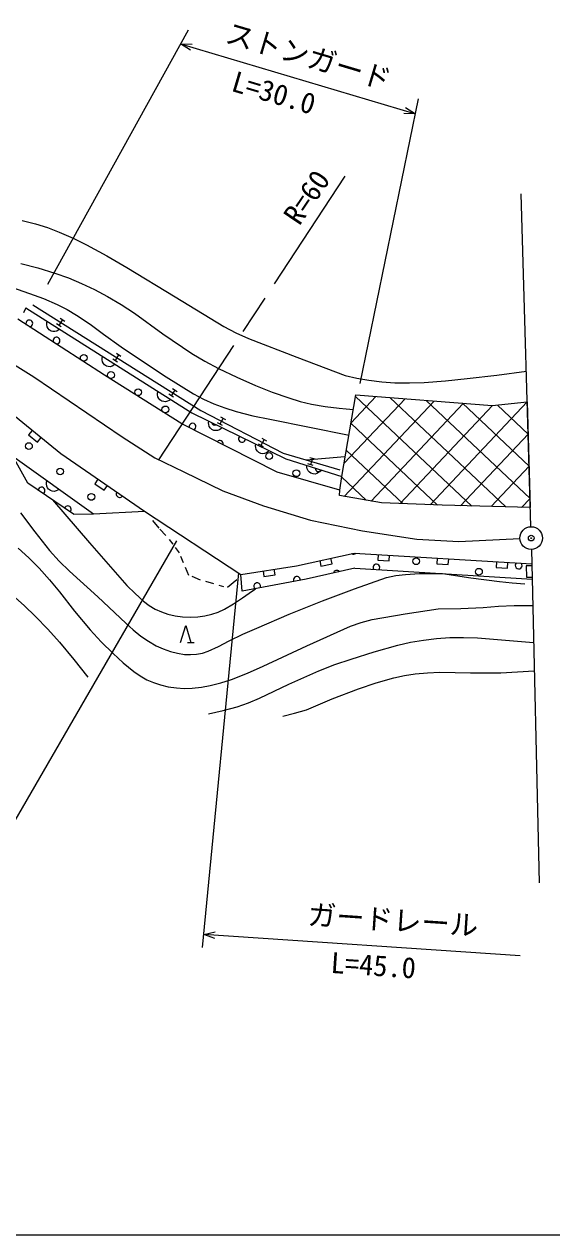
# Model space of a CAD drawing. Units: millimetres, scale not verified. Extents: x 40000 to 680000, y 20000 to 380000.
# Drawn here: x 317618 to 363984, y 205000 to 311326 of the extents above; entities that cross this region are included whole.
import ezdxf
from ezdxf.enums import TextEntityAlignment as Align

# ---------------------------------------------------------------- set-up
doc = ezdxf.new("R2010")
doc.units = ezdxf.units.MM
doc.header["$LTSCALE"] = 1000
doc.header["$PDMODE"] = 32
doc.header["$PDSIZE"] = 500
doc.linetypes.add('CHAIN', pattern=[18.5, 12, -1.5, 3.5, -1.5])
for name, color, linetype, lineweight in [('M-BGD', 7, 'Continuous', 25), ('M-BMK', 2, 'CHAIN', 13), ('M-BMK-HTXT', 7, 'Continuous', 13), ('M-BMK-LINE', 30, 'Continuous', 25), ('M-BMK-SRVR', 3, 'Continuous', 25), ('M-SUV', 7, 'Continuous', 13)]:
    doc.layers.add(name, color=color, linetype=linetype, lineweight=lineweight)
doc.layers.add('M-OTRS', color=6, linetype='Continuous')
doc.styles.add('ＭＳ ゴシック', font='')
doc.styles.get('ＭＳ ゴシック').set_extended_font_data('MS Gothic')

msp = doc.modelspace()

# ---------------------------------------------------------------- linework, layer by layer
at = {"layer": 'M-BGD'}
for p, q in [((317449, 294098), (318600, 293802)), ((318600, 293802), (319654, 293467)), ((319654, 293467), (320697, 293071)), ((320697, 293071), (321913, 292538)), ((321913, 292538), (323107, 291949)), ((323107, 291949), (324877, 290981)), ((317313, 290320), (318824, 289918)), ((324877, 290981), (326626, 289956)), ((318824, 289918), (320324, 289457)), ((320324, 289457), (321498, 289037)), ((326626, 289956), (330890, 287378)), ((316493, 288238), (318098, 287686)), ((321498, 289037), (322649, 288562)), ((322649, 288562), (323806, 288015)), ((318098, 287686), (319318, 287224)), ((319318, 287224), (320521, 286705)), ((323806, 288015), (324938, 287415)), ((324938, 287415), (326145, 286702)), ((330890, 287378), (335153, 284784)), ((317758, 286427), (317544, 285983)), ((317758, 286427), (332360, 277198)), ((318366, 286679), (333155, 277396)), ((320521, 286705), (321384, 286271)), ((321384, 286271), (322218, 285785)), ((326145, 286702), (327322, 285938)), ((324672, 280487), (317045, 285415)), ((319602, 284935), (319604, 285084)), ((319604, 285084), (319642, 285236)), ((320876, 284749), (320467, 285006)), ((320990, 285386), (320671, 284877)), ((320786, 285514), (321195, 285257)), ((322218, 285785), (323420, 284978)), ((323420, 284978), (324598, 284115)), ((327322, 285938), (329814, 284142)), ((319633, 284746), (319602, 284935)), ((319712, 284604), (319633, 284746)), ((319817, 284484), (319712, 284604)), ((319987, 284376), (319817, 284484)), ((320140, 284333), (319987, 284376)), ((320303, 284322), (320140, 284333)), ((320484, 284377), (320303, 284322)), ((320617, 284443), (320484, 284377)), ((320741, 284541), (320617, 284443)), ((324598, 284115), (326149, 282981)), ((329814, 284142), (332340, 282397)), ((335153, 284784), (336224, 284233)), ((336224, 284233), (337323, 283736)), ((326149, 282981), (327739, 281895)), ((337323, 283736), (341567, 282080)), ((324469, 281858), (324471, 282007)), ((324500, 281670), (324469, 281858)), ((324471, 282007), (324509, 282160)), ((325806, 281655), (325396, 281912)), ((325920, 282291), (325601, 281783)), ((325715, 282420), (326124, 282163)), ((327739, 281895), (330097, 280352)), ((332340, 282397), (333493, 281721)), ((341567, 282080), (345827, 280482)), ((324579, 281528), (324500, 281670)), ((324684, 281407), (324579, 281528)), ((324854, 281300), (324684, 281407)), ((325008, 281257), (324854, 281300)), ((325170, 281246), (325008, 281257)), ((325351, 281301), (325170, 281246)), ((325485, 281367), (325351, 281301)), ((325608, 281465), (325485, 281367)), ((333493, 281721), (334686, 281093)), ((334686, 281093), (336301, 280318)), ((359142, 280510), (361747, 280839)), ((312372, 280497), (320823, 273614)), ((331462, 276231), (324672, 280487)), ((330097, 280352), (332505, 278850)), ((336301, 280318), (337940, 279599)), ((345827, 280482), (346861, 280239)), ((346861, 280239), (347908, 280054)), ((347908, 280054), (349045, 279916)), ((349045, 279916), (350186, 279839)), ((350186, 279839), (351477, 279819)), ((351477, 279819), (352776, 279859)), ((352776, 279859), (354652, 279997)), ((354652, 279997), (356533, 280197)), ((356533, 280197), (359142, 280510)), ((329336, 278782), (329338, 278931)), ((329367, 278594), (329336, 278782)), ((329338, 278931), (329377, 279083)), ((329446, 278451), (329367, 278594)), ((330735, 278561), (330326, 278818)), ((330849, 279197), (330530, 278689)), ((330645, 279326), (331054, 279069)), ((332505, 278850), (333377, 278388)), ((337940, 279599), (339398, 279020)), ((339398, 279020), (340879, 278498)), ((345543, 271595), (346768, 278775)), ((348530, 278635), (346350, 276324)), ((346744, 278636), (356952, 269006)), ((346768, 278775), (358733, 277824)), ((329551, 278331), (329446, 278451)), ((329721, 278224), (329551, 278331)), ((329875, 278180), (329721, 278224)), ((330037, 278170), (329875, 278180)), ((330218, 278225), (330037, 278170)), ((330352, 278290), (330218, 278225)), ((330476, 278389), (330352, 278290)), ((333377, 278388), (334273, 277981)), ((334273, 277981), (335240, 277619)), ((335240, 277619), (336239, 277309)), ((340879, 278498), (341864, 278200)), ((341864, 278200), (342862, 277960)), ((342862, 277960), (344070, 277753)), ((344070, 277753), (345291, 277604)), ((345291, 277604), (345919, 277542)), ((353645, 278228), (345740, 269849)), ((351088, 278432), (345743, 272766)), ((345919, 277542), (346548, 277483)), ((356203, 278025), (348111, 269447)), ((349763, 278537), (359955, 268923)), ((358766, 277828), (350653, 269227)), ((352946, 278284), (362073, 269675)), ((361826, 278156), (353302, 269120)), ((356129, 278031), (361990, 272502)), ((358733, 277824), (361826, 278156)), ((359209, 277875), (361908, 275329)), ((361826, 278156), (362097, 268864)), ((332360, 277198), (340620, 273147)), ((333155, 277396), (340368, 273657)), ((333819, 276316), (333841, 276471)), ((335096, 276728), (334820, 276195)), ((334882, 276839), (335310, 276617)), ((336239, 277309), (337706, 276939)), ((337706, 276939), (339193, 276627)), ((339193, 276627), (342687, 275940)), ((318322, 275651), (318007, 275263)), ((339846, 271985), (331462, 276231)), ((333833, 276168), (333819, 276316)), ((333884, 275983), (333833, 276168)), ((333978, 275850), (333884, 275983)), ((334095, 275742), (333978, 275850)), ((334276, 275654), (334095, 275742)), ((334433, 275627), (334276, 275654)), ((334596, 275634), (334433, 275627)), ((334770, 275708), (334596, 275634)), ((335034, 276084), (334605, 276306)), ((334896, 275788), (334770, 275708)), ((335008, 275899), (334896, 275788)), ((342687, 275940), (346165, 275238)), ((346340, 276267), (353944, 269095)), ((318007, 275263), (318782, 274631)), ((318782, 274631), (319098, 275019)), ((337949, 274290), (337971, 274446)), ((338641, 274214), (338212, 274437)), ((338702, 274858), (338426, 274326)), ((338488, 274969), (338917, 274747)), ((361908, 275329), (355969, 269034)), ((316608, 273398), (323714, 268336)), ((317949, 271003), (316608, 273398)), ((320823, 273614), (328204, 268568)), ((337963, 274142), (337949, 274290)), ((338014, 273958), (337963, 274142)), ((338108, 273825), (338014, 273958)), ((338225, 273717), (338108, 273825)), ((338406, 273628), (338225, 273717)), ((338563, 273602), (338406, 273628)), ((338726, 273609), (338563, 273602)), ((338900, 273683), (338726, 273609)), ((339026, 273762), (338900, 273683)), ((339138, 273873), (339026, 273762)), ((340368, 273657), (345364, 272191)), ((342719, 273280), (343182, 273144)), ((344099, 273225), (345805, 273349)), ((345936, 273899), (350899, 269217)), ((340620, 273147), (345543, 271595)), ((342400, 273061), (344099, 273225)), ((342463, 272409), (342462, 272566)), ((342499, 272265), (342463, 272409)), ((342577, 272090), (342499, 272265)), ((343013, 272568), (342550, 272704)), ((342950, 273212), (342781, 272636)), ((361990, 272502), (358649, 268960)), ((319585, 271094), (319632, 271244)), ((324101, 271373), (323818, 270960)), ((345348, 270403), (339846, 271985)), ((342690, 271973), (342577, 272090)), ((342822, 271884), (342690, 271973)), ((343014, 271823), (342822, 271884)), ((343174, 271820), (343014, 271823)), ((343334, 271852), (343174, 271820)), ((343494, 271951), (343334, 271852)), ((343607, 272049), (343494, 271951)), ((343701, 272175), (343607, 272049)), ((345348, 270403), (345543, 271595)), ((345533, 271530), (347661, 269523)), ((321961, 268299), (317949, 271003)), ((319575, 270946), (319585, 271094)), ((319595, 270756), (319575, 270946)), ((319666, 270609), (319595, 270756)), ((319764, 270483), (319666, 270609)), ((319928, 270367), (319764, 270483)), ((320079, 270315), (319928, 270367)), ((320241, 270296), (320079, 270315)), ((320424, 270340), (320241, 270296)), ((320561, 270398), (320424, 270340)), ((320690, 270490), (320561, 270398)), ((323818, 270960), (324644, 270396)), ((324644, 270396), (324926, 270809)), ((345330, 269918), (345348, 270403)), ((320104, 269551), (323362, 265776)), ((349016, 269293), (345330, 269918)), ((354350, 269078), (349016, 269293)), ((362097, 268864), (354350, 269078)), ((362073, 269675), (361328, 268886)), ((317302, 268398), (318547, 266728)), ((321961, 268299), (323714, 268336)), ((323714, 268336), (328204, 268568)), ((328204, 268568), (336666, 263003)), ((328892, 267730), (329451, 267076)), ((329549, 266969), (330069, 266410)), ((318547, 266728), (319835, 265103)), ((330357, 266054), (330676, 265660)), ((317093, 265305), (318033, 264450)), ((319835, 265103), (320691, 264179)), ((323362, 265776), (326651, 262030)), ((330896, 265354), (331223, 264899)), ((341535, 263769), (346617, 264877)), ((346617, 264877), (362227, 263924)), ((318033, 264450), (318931, 263554)), ((320691, 264179), (321598, 263288)), ((331346, 264602), (331579, 264043)), ((336666, 263003), (341535, 263769)), ((343588, 264217), (343694, 263728)), ((343694, 263728), (344671, 263941)), ((344671, 263941), (344565, 264430)), ((348720, 264749), (348689, 264250)), ((348689, 264250), (349687, 264189)), ((349687, 264189), (349718, 264688)), ((353923, 264431), (353892, 263932)), ((353892, 263932), (354890, 263871)), ((354890, 263871), (354921, 264370)), ((359126, 264113), (359095, 263614)), ((360094, 263553), (360124, 264052)), ((362230, 263764), (361730, 263752)), ((361730, 263752), (361753, 262752)), ((362227, 263924), (362257, 262603)), ((318931, 263554), (319842, 262534)), ((321598, 263288), (324093, 261023)), ((331750, 263652), (332055, 262949)), ((332340, 262834), (333090, 262533)), ((336768, 261527), (336666, 263003)), ((338607, 263309), (338684, 262815)), ((338684, 262815), (339672, 262970)), ((339672, 262970), (339595, 263464)), ((346686, 263552), (342385, 262577)), ((346631, 261741), (349454, 262735)), ((346686, 263552), (362257, 262582)), ((349454, 262735), (350281, 262897)), ((350281, 262897), (351122, 263000)), ((351122, 263000), (352346, 263070)), ((352346, 263070), (353594, 263081)), ((353594, 263081), (353981, 263077)), ((353981, 263077), (354368, 263073)), ((354368, 263073), (356868, 262701)), ((356868, 262701), (359385, 262386)), ((359095, 263614), (360094, 263553)), ((361753, 262752), (362253, 262764)), ((319842, 262534), (320708, 261476)), ((326651, 262030), (327359, 261318)), ((333558, 262400), (334267, 262200)), ((334734, 262066), (335135, 261950)), ((335492, 261867), (336301, 262545)), ((342385, 262577), (336768, 261527)), ((337376, 261342), (337952, 261748)), ((343827, 260690), (346631, 261741)), ((359385, 262386), (360499, 262272)), ((360499, 262272), (361623, 262162)), ((316581, 261174), (317619, 260267)), ((320708, 261476), (322036, 259787)), ((324093, 261023), (326544, 258716)), ((327359, 261318), (328115, 260644)), ((328115, 260644), (328603, 260278)), ((336026, 260420), (336803, 260941)), ((336803, 260941), (337376, 261342)), ((340918, 259517), (343827, 260690)), ((317619, 260267), (318617, 259316)), ((322036, 259787), (323409, 258136)), ((328603, 260278), (329132, 259958)), ((329132, 259958), (329677, 259710)), ((329677, 259710), (330247, 259518)), ((330247, 259518), (330882, 259369)), ((333488, 259356), (334100, 259497)), ((334100, 259497), (334671, 259696)), ((334671, 259696), (335221, 259952)), ((335221, 259952), (336026, 260420)), ((338049, 258294), (340918, 259517)), ((348193, 259033), (351098, 259538)), ((351098, 259538), (354010, 259983)), ((354010, 259983), (355976, 260005)), ((355976, 260005), (357942, 260086)), ((357942, 260086), (359304, 260213)), ((359304, 260213), (360676, 260281)), ((360676, 260281), (361493, 260278)), ((361493, 260278), (362311, 260261)), ((318617, 259316), (319692, 258201)), ((326544, 258716), (327188, 258121)), ((330882, 259369), (331526, 259281)), ((331355, 257020), (331812, 258516)), ((331526, 259281), (332197, 259248)), ((331812, 258516), (332270, 257020)), ((332197, 259248), (332871, 259277)), ((332871, 259277), (333488, 259356)), ((342447, 256729), (346305, 258470)), ((346305, 258470), (347235, 258779)), ((347235, 258779), (348193, 259033)), ((319692, 258201), (320730, 257038)), ((323409, 258136), (324394, 257073)), ((327188, 258121), (327879, 257565)), ((327879, 257565), (328535, 257127)), ((335621, 257165), (336826, 257759)), ((336826, 257759), (338049, 258294)), ((352699, 257239), (353853, 257375)), ((353853, 257375), (355014, 257452)), ((355014, 257452), (356227, 257471)), ((356227, 257471), (357449, 257429)), ((357449, 257429), (359918, 257214)), ((320730, 257038), (321989, 255525)), ((324394, 257073), (325429, 256046)), ((328535, 257127), (329225, 256738)), ((329225, 256738), (329840, 256455)), ((329840, 256455), (330489, 256224)), ((331959, 257020), (332559, 257020)), ((333278, 256097), (333786, 256263)), ((333786, 256263), (334707, 256682)), ((334707, 256682), (335621, 257165)), ((338618, 254934), (342447, 256729)), ((348379, 256204), (350439, 256784)), ((350439, 256784), (351557, 257040)), ((351557, 257040), (352699, 257239)), ((359918, 257214), (362385, 257034)), ((321989, 255525), (323217, 253988)), ((325429, 256046), (326327, 255237)), ((326327, 255237), (327266, 254472)), ((330489, 256224), (331087, 256073)), ((331087, 256073), (331708, 255979)), ((331708, 255979), (332240, 255955)), ((332240, 255955), (332766, 255992)), ((332766, 255992), (333278, 256097)), ((344905, 255084), (346343, 255570)), ((346343, 255570), (348379, 256204)), ((327266, 254472), (327812, 254089)), ((335825, 253775), (337229, 254325)), ((337229, 254325), (338618, 254934)), ((340886, 253369), (343500, 254546)), ((343500, 254546), (344905, 255084)), ((350114, 253928), (351029, 254128)), ((351029, 254128), (351967, 254270)), ((351967, 254270), (353051, 254366)), ((353051, 254366), (354141, 254402)), ((354141, 254402), (356830, 254352)), ((356830, 254352), (359517, 254363)), ((359517, 254363), (360975, 254439)), ((360975, 254439), (362442, 254539)), ((327812, 254089), (328398, 253752)), ((328398, 253752), (328982, 253496)), ((328982, 253496), (329591, 253296)), ((329591, 253296), (330284, 253132)), ((330284, 253132), (330988, 253029)), ((332392, 252999), (333186, 253085)), ((333186, 253085), (333972, 253231)), ((333972, 253231), (334905, 253474)), ((334905, 253474), (335825, 253775)), ((338288, 252134), (340886, 253369)), ((346984, 252959), (348541, 253473)), ((348541, 253473), (350114, 253928)), ((330988, 253029), (331685, 252984)), ((331685, 252984), (332392, 252999)), ((337321, 251726), (338288, 252134)), ((342413, 251111), (344686, 252063)), ((344686, 252063), (346984, 252959)), ((333829, 250754), (335096, 251037)), ((335096, 251037), (336345, 251378)), ((336345, 251378), (337321, 251726)), ((341386, 250800), (342413, 251111)), ((340350, 250549), (341386, 250800))]:
    msp.add_line(p, q, dxfattribs=at)
for centre, radius in [((322851, 282025), 298), ((325242, 280514), 298), ((327633, 279003), 298), ((330024, 277491), 298), ((318034, 274273), 298), ((339147, 273398), 298), ((320776, 272040), 298), ((341538, 271887), 298), ((323517, 269807), 298), ((362175, 266195), 30), ((352066, 264159), 298), ((357579, 263237), 298)]:
    msp.add_circle(centre, radius, dxfattribs=at)
for centre, start, end in [((318069, 285047), 271.3562, 202.90833), ((320460, 283536), 259.97302, 214.2915), ((332415, 275980), 289.27069, 197.00854), ((334366, 276420), 192.15887, 295.58917), ((334806, 274469), 344.93268, 141.34656), ((336757, 274909), 130.38019, 357.36783), ((343489, 272327), 178.11859, 326.89166), ((323263, 272294), 220.11224, 251.17102), ((319146, 270362), 298.55322, 173.4986), ((326004, 270061), 143.98444, 327.29883), ((321450, 268722), 313.58392, 158.46783), ((346552, 265082), 238.12061, 314.28815), ((348573, 263610), 321.03705, 211.99347), ((361072, 263786), 132.34186, 40.67004), ((341588, 262512), 354.60254, 206.58942), ((345080, 263061), 37.25317, 168.27429), ((338095, 261963), 332.38226, 228.80975)]:
    msp.add_arc(centre, 298, start, end, dxfattribs=at)
at = {"layer": 'M-BMK'}
for p, q in [((329452, 273066), (345819, 297976)), ((315183, 282382), (318478, 280358)), ((318478, 280358), (326213, 275097)), ((326213, 275097), (329111, 273231)), ((329111, 273231), (331651, 272001)), ((331651, 272001), (335064, 270334)), ((335064, 270334), (338636, 269024)), ((338636, 269024), (342791, 267772)), ((342791, 267772), (347356, 266819)), ((347356, 266819), (352119, 266105)), ((352119, 266105), (355810, 265906)), ((355810, 265906), (361176, 266150))]:
    msp.add_line(p, q, dxfattribs=at)
at = {"layer": 'M-BMK-HTXT'}
for p, q in [((332016, 310809), (319673, 288452)), ((332223, 309036), (331347, 309596)), ((331347, 309596), (332386, 309585)), ((331347, 309596), (352008, 303461)), ((347136, 279777), (352279, 304777)), ((352008, 303461), (350968, 303473)), ((351131, 304022), (352008, 303461)), ((331001, 265948), (312901, 234699)), ((333281, 230238), (336477, 263127)), ((333392, 231383), (334409, 231600)), ((334371, 231029), (333392, 231383)), ((333394, 231395), (361213, 229527))]:
    msp.add_line(p, q, dxfattribs=at)
at = {"layer": 'M-BMK-LINE'}
for p, q in [((362145, 267195), (361293, 296414)), ((362197, 265195), (362869, 235915))]:
    msp.add_line(p, q, dxfattribs=at)
at = {"layer": 'M-BMK-SRVR'}
msp.add_circle((362175, 266195), 995, dxfattribs=at)
at = {"layer": 'M-OTRS'}
msp.add_point((362175, 266195), dxfattribs=at)
at = {"layer": 'M-SUV'}
msp.add_line((40000, 205000), (579000, 205000), dxfattribs=at)

# ---------------------------------------------------------------- texts
at = {"layer": 'M-BGD', "style": 'ＭＳ ゴシック'}
msp.add_text('R=60', height=1833, rotation=56, dxfattribs=at).set_placement((342260, 293243), align=Align.BOTTOM_LEFT)
at = {"layer": 'M-BMK-HTXT', "style": 'ＭＳ ゴシック'}
for s, rotation, p in [('ストンガード', 343.5, (335002, 309239)), ('L=30.0', 343.5, (335558, 304965)), ('ガードレール', 356.2, (342452, 231688)), ('L=45.0', 356.2, (344476, 227456))]:
    msp.add_text(s, height=1833, rotation=rotation, dxfattribs=at).set_placement(p, align=Align.BOTTOM_LEFT)

doc.saveas('drawing.dxf')
